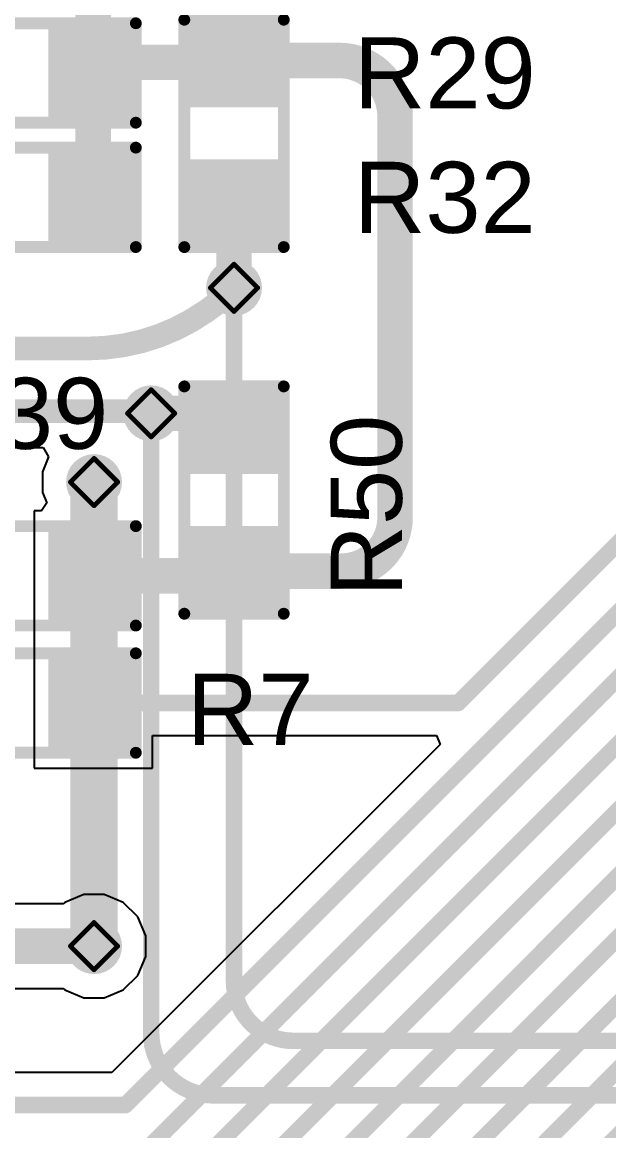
# Model space of a CAD drawing. Header units: inches. Extents: x -14 to 270, y -5 to 115.
# Drawn here: x 47.26 to 53.55, y 16.69 to 28.58 of the extents above; entities that cross this region are included whole.
import ezdxf

# ---------------------------------------------------------------- set-up
doc = ezdxf.new("R2010")
doc.units = ezdxf.units.IN
for name, color, linetype in [('Bottom Layer', 5, 'Continuous'), ('Drill Drawing', 1, 'Continuous'), ('Top Layer', 1, 'Continuous'), ('Top Overlay', 2, 'Continuous'), ('Top Paste', 8, 'Continuous'), ('Top Solder', 216, 'Continuous'), ('Via Holes', 16, 'Continuous')]:
    doc.layers.add(name, color=color, linetype=linetype)
doc.styles.add('Arial', font='', dxfattribs={"height": 0.2})
doc.styles.get('Arial').set_extended_font_data('Arial')

# ---------------------------------------------------------------- blocks, each defined once
blk = doc.blocks.new('R___0603_12')
at = {"layer": 'Top Layer'}
for points in [[(-0.3809999999999999, 0.4445), (-0.3809999999999999, -0.4445), (-1.143, -0.4445), (-1.143, 0.4445)], [(1.143, 0.4445), (1.143, -0.4445), (0.3809999999999999, -0.4445), (0.3809999999999999, 0.4445)]]:
    blk.add_hatch(color=1, dxfattribs=at).paths.add_polyline_path(points)
at = {"layer": 'Top Paste'}
for points in [[(-0.3809999999999999, 0.4445), (-0.3809999999999999, -0.4445), (-1.143, -0.4445), (-1.143, 0.4445)], [(1.143, 0.4445), (1.143, -0.4445), (0.3809999999999999, -0.4445), (0.3809999999999999, 0.4445)]]:
    blk.add_hatch(color=8, dxfattribs=at).paths.add_polyline_path(points)
at = {"layer": 'Top Solder'}
for points in [[(-0.2794, 0.5460999999999999), (-0.2794, -0.5460999999999999), (-1.2446, -0.5460999999999999), (-1.2446, 0.5460999999999999)], [(1.2446, 0.5460999999999999), (1.2446, -0.5460999999999999), (0.2794, -0.5460999999999999), (0.2794, 0.5460999999999999)]]:
    blk.add_hatch(color=216, dxfattribs=at).paths.add_polyline_path(points)
at = {"layer": 'Top Overlay', "const_width": 0.127}
for points in [[(-1.2192, 0.5334), (-1.2192, -0.5334)], [(-1.2192, 0.5334), (1.2192, 0.5334)], [(1.2192, 0.5334), (1.2192, -0.5334)], [(-1.2192, -0.5334), (1.2192, -0.5334)]]:
    blk.add_lwpolyline(points, dxfattribs=at)
at = {"layer": 'Top Overlay', "const_width": 0.0635}
for points in [[(-1.25095, 0.5334, 1), (-1.18745, 0.5334, 1)], [(-1.25095, 0.5334, 1), (-1.18745, 0.5334, 1)], [(1.18745, 0.5334, 1), (1.25095, 0.5334, 1)], [(1.18745, 0.5334, 1), (1.25095, 0.5334, 1)], [(-1.25095, -0.5334, 1), (-1.18745, -0.5334, 1)], [(-1.25095, -0.5334, 1), (-1.18745, -0.5334, 1)], [(1.18745, -0.5334, 1), (1.25095, -0.5334, 1)], [(1.18745, -0.5334, 1), (1.25095, -0.5334, 1)]]:
    blk.add_lwpolyline(points, format="xyb", close=True, dxfattribs=at)
blk = doc.blocks.new('R___0603_23')
at = {"layer": 'Top Layer'}
for points in [[(-0.3809999999999999, 0.4445), (-0.3810000000000001, -0.4445), (-1.143, -0.4445), (-1.143, 0.4445)], [(1.143, 0.4445), (1.143, -0.4445), (0.3809999999999999, -0.4445), (0.3810000000000001, 0.4445)]]:
    blk.add_hatch(color=1, dxfattribs=at).paths.add_polyline_path(points)
at = {"layer": 'Top Paste'}
for points in [[(-0.3809999999999999, 0.4445), (-0.3810000000000001, -0.4445), (-1.143, -0.4445), (-1.143, 0.4445)], [(1.143, 0.4445), (1.143, -0.4445), (0.3809999999999999, -0.4445), (0.3810000000000001, 0.4445)]]:
    blk.add_hatch(color=8, dxfattribs=at).paths.add_polyline_path(points)
at = {"layer": 'Top Solder'}
for points in [[(-0.2793999999999999, 0.5460999999999999), (-0.2794, -0.5461), (-1.2446, -0.5460999999999999), (-1.2446, 0.5461)], [(1.2446, 0.5460999999999999), (1.2446, -0.5461), (0.2793999999999999, -0.5460999999999999), (0.2794, 0.5461)]]:
    blk.add_hatch(color=216, dxfattribs=at).paths.add_polyline_path(points)
at = {"layer": 'Top Overlay', "const_width": 0.127}
for points in [[(-1.2192, -0.5334), (-1.2192, 0.5334)], [(-1.2192, 0.5334), (1.2192, 0.5334)], [(1.2192, -0.5334), (1.2192, 0.5334)], [(-1.2192, -0.5334), (1.2192, -0.5334)]]:
    blk.add_lwpolyline(points, dxfattribs=at)
at = {"layer": 'Top Overlay', "const_width": 0.0635}
for points in [[(-1.25095, 0.5334, 1), (-1.18745, 0.5334, 1)], [(-1.25095, 0.5334, 1), (-1.18745, 0.5334, 1)], [(1.18745, 0.5334, 1), (1.25095, 0.5334, 1)], [(1.18745, 0.5334, 1), (1.25095, 0.5334, 1)], [(-1.25095, -0.5334, 1), (-1.18745, -0.5334, 1)], [(-1.25095, -0.5334, 1), (-1.18745, -0.5334, 1)], [(1.18745, -0.5334, 1), (1.25095, -0.5334, 1)], [(1.18745, -0.5334, 1), (1.25095, -0.5334, 1)]]:
    blk.add_lwpolyline(points, format="xyb", close=True, dxfattribs=at)
blk = doc.blocks.new('R___0603_25')
at = {"layer": 'Top Layer'}
for points in [[(-0.3809999999999999, 0.4445), (-0.3809999999999999, -0.4445), (-1.143, -0.4445), (-1.143, 0.4445)], [(1.143, 0.4445), (1.143, -0.4445), (0.3809999999999999, -0.4445), (0.3809999999999999, 0.4445)]]:
    blk.add_hatch(color=1, dxfattribs=at).paths.add_polyline_path(points)
at = {"layer": 'Top Paste'}
for points in [[(-0.3809999999999999, 0.4445), (-0.3809999999999999, -0.4445), (-1.143, -0.4445), (-1.143, 0.4445)], [(1.143, 0.4445), (1.143, -0.4445), (0.3809999999999999, -0.4445), (0.3809999999999999, 0.4445)]]:
    blk.add_hatch(color=8, dxfattribs=at).paths.add_polyline_path(points)
at = {"layer": 'Top Solder'}
for points in [[(-0.2794, 0.5460999999999999), (-0.2794, -0.5460999999999999), (-1.2446, -0.5460999999999999), (-1.2446, 0.5460999999999999)], [(1.2446, 0.5460999999999999), (1.2446, -0.5460999999999999), (0.2794, -0.5460999999999999), (0.2794, 0.5460999999999999)]]:
    blk.add_hatch(color=216, dxfattribs=at).paths.add_polyline_path(points)
at = {"layer": 'Top Overlay', "const_width": 0.127}
for points in [[(-1.2192, 0.5334), (-1.2192, -0.5334)], [(-1.2192, 0.5334), (1.2192, 0.5334)], [(1.2192, 0.5334), (1.2192, -0.5334)], [(-1.2192, -0.5334), (1.2192, -0.5334)]]:
    blk.add_lwpolyline(points, dxfattribs=at)
at = {"layer": 'Top Overlay', "const_width": 0.0635}
for points in [[(-1.25095, 0.5334, 1), (-1.18745, 0.5334, 1)], [(-1.25095, 0.5334, 1), (-1.18745, 0.5334, 1)], [(1.18745, 0.5334, 1), (1.25095, 0.5334, 1)], [(1.18745, 0.5334, 1), (1.25095, 0.5334, 1)], [(-1.25095, -0.5334, 1), (-1.18745, -0.5334, 1)], [(-1.25095, -0.5334, 1), (-1.18745, -0.5334, 1)], [(1.18745, -0.5334, 1), (1.25095, -0.5334, 1)], [(1.18745, -0.5334, 1), (1.25095, -0.5334, 1)]]:
    blk.add_lwpolyline(points, format="xyb", close=True, dxfattribs=at)
blk = doc.blocks.new('R___0603_30')
at = {"layer": 'Top Layer'}
for points in [[(-0.3809999999999999, 0.4445), (-0.3810000000000001, -0.4445), (-1.143, -0.4445), (-1.143, 0.4445)], [(1.143, 0.4445), (1.143, -0.4445), (0.3809999999999999, -0.4445), (0.3810000000000001, 0.4445)]]:
    blk.add_hatch(color=1, dxfattribs=at).paths.add_polyline_path(points)
at = {"layer": 'Top Paste'}
for points in [[(-0.3809999999999999, 0.4445), (-0.3810000000000001, -0.4445), (-1.143, -0.4445), (-1.143, 0.4445)], [(1.143, 0.4445), (1.143, -0.4445), (0.3809999999999999, -0.4445), (0.3810000000000001, 0.4445)]]:
    blk.add_hatch(color=8, dxfattribs=at).paths.add_polyline_path(points)
at = {"layer": 'Top Solder'}
for points in [[(-0.2793999999999999, 0.5460999999999999), (-0.2794, -0.5461), (-1.2446, -0.5460999999999999), (-1.2446, 0.5461)], [(1.2446, 0.5460999999999999), (1.2446, -0.5461), (0.2793999999999999, -0.5460999999999999), (0.2794, 0.5461)]]:
    blk.add_hatch(color=216, dxfattribs=at).paths.add_polyline_path(points)
at = {"layer": 'Top Overlay', "const_width": 0.127}
for points in [[(-1.2192, -0.5334), (-1.2192, 0.5334)], [(-1.2192, 0.5334), (1.2192, 0.5334)], [(1.2192, -0.5334), (1.2192, 0.5334)], [(-1.2192, -0.5334), (1.2192, -0.5334)]]:
    blk.add_lwpolyline(points, dxfattribs=at)
at = {"layer": 'Top Overlay', "const_width": 0.0635}
for points in [[(-1.25095, 0.5334, 1), (-1.18745, 0.5334, 1)], [(-1.25095, 0.5334, 1), (-1.18745, 0.5334, 1)], [(1.18745, 0.5334, 1), (1.25095, 0.5334, 1)], [(1.18745, 0.5334, 1), (1.25095, 0.5334, 1)], [(-1.25095, -0.5334, 1), (-1.18745, -0.5334, 1)], [(-1.25095, -0.5334, 1), (-1.18745, -0.5334, 1)], [(1.18745, -0.5334, 1), (1.25095, -0.5334, 1)], [(1.18745, -0.5334, 1), (1.25095, -0.5334, 1)]]:
    blk.add_lwpolyline(points, format="xyb", close=True, dxfattribs=at)
blk = doc.blocks.new('R___0603_45')
at = {"layer": 'Top Layer'}
for points in [[(-0.3809999999999999, 0.4445), (-0.3809999999999999, -0.4445), (-1.143, -0.4445), (-1.143, 0.4445)], [(1.143, 0.4445), (1.143, -0.4445), (0.3809999999999999, -0.4445), (0.3809999999999999, 0.4445)]]:
    blk.add_hatch(color=1, dxfattribs=at).paths.add_polyline_path(points)
at = {"layer": 'Top Paste'}
for points in [[(-0.3809999999999999, 0.4445), (-0.3809999999999999, -0.4445), (-1.143, -0.4445), (-1.143, 0.4445)], [(1.143, 0.4445), (1.143, -0.4445), (0.3809999999999999, -0.4445), (0.3809999999999999, 0.4445)]]:
    blk.add_hatch(color=8, dxfattribs=at).paths.add_polyline_path(points)
at = {"layer": 'Top Solder'}
for points in [[(-0.2794, 0.5460999999999999), (-0.2794, -0.5460999999999999), (-1.2446, -0.5460999999999999), (-1.2446, 0.5460999999999999)], [(1.2446, 0.5460999999999999), (1.2446, -0.5460999999999999), (0.2794, -0.5460999999999999), (0.2794, 0.5460999999999999)]]:
    blk.add_hatch(color=216, dxfattribs=at).paths.add_polyline_path(points)
at = {"layer": 'Top Overlay', "const_width": 0.127}
for points in [[(-1.21920254, 0.5334), (-1.21920254, -0.5333974599999999)], [(1.2192, 0.5334), (-1.21920254, 0.5334)], [(1.2192, 0.5334), (1.2192, -0.5334)], [(1.2192, -0.5334), (-1.21920254, -0.5333974599999999)]]:
    blk.add_lwpolyline(points, dxfattribs=at)
at = {"layer": 'Top Overlay', "const_width": 0.0635}
for points in [[(-1.25095254, 0.5334, 1), (-1.18745254, 0.5334, 1)], [(-1.25095254, 0.5334, 1), (-1.18745254, 0.5334, 1)], [(1.18745, 0.5334, 1), (1.25095, 0.5334, 1)], [(1.18745, 0.5334, 1), (1.25095, 0.5334, 1)], [(-1.25095254, -0.5333974599999999, 1), (-1.18745254, -0.5333974599999999, 1)], [(-1.25095254, -0.5333974599999999, 1), (-1.18745254, -0.5333974599999999, 1)], [(1.18745, -0.5334, 1), (1.25095, -0.5334, 1)], [(1.18745, -0.5334, 1), (1.25095, -0.5334, 1)]]:
    blk.add_lwpolyline(points, format="xyb", close=True, dxfattribs=at)
blk = doc.blocks.new('R___0603_80')
at = {"layer": 'Top Layer'}
for points in [[(-0.3809999999999999, 0.4445), (-0.3810000000000001, -0.4445), (-1.143, -0.4445), (-1.143, 0.4445)], [(1.143, 0.4445), (1.143, -0.4445), (0.3809999999999999, -0.4445), (0.3810000000000001, 0.4445)]]:
    blk.add_hatch(color=1, dxfattribs=at).paths.add_polyline_path(points)
at = {"layer": 'Top Paste'}
for points in [[(-0.3809999999999999, 0.4445), (-0.3810000000000001, -0.4445), (-1.143, -0.4445), (-1.143, 0.4445)], [(1.143, 0.4445), (1.143, -0.4445), (0.3809999999999999, -0.4445), (0.3810000000000001, 0.4445)]]:
    blk.add_hatch(color=8, dxfattribs=at).paths.add_polyline_path(points)
at = {"layer": 'Top Solder'}
for points in [[(-0.2793999999999999, 0.5460999999999999), (-0.2794, -0.5461), (-1.2446, -0.5460999999999999), (-1.2446, 0.5461)], [(1.2446, 0.5460999999999999), (1.2446, -0.5461), (0.2793999999999999, -0.5460999999999999), (0.2794, 0.5461)]]:
    blk.add_hatch(color=216, dxfattribs=at).paths.add_polyline_path(points)
at = {"layer": 'Top Overlay', "const_width": 0.127}
for points in [[(-1.2192, -0.5334), (-1.2192, 0.5334)], [(-1.2192, 0.5334), (1.2192, 0.5334)], [(1.2192, -0.5334), (1.2192, 0.5334)], [(-1.2192, -0.5334), (1.2192, -0.5334)]]:
    blk.add_lwpolyline(points, dxfattribs=at)
at = {"layer": 'Top Overlay', "const_width": 0.0635}
for points in [[(-1.25095, 0.5334, 1), (-1.18745, 0.5334, 1)], [(-1.25095, 0.5334, 1), (-1.18745, 0.5334, 1)], [(1.18745, 0.5334, 1), (1.25095, 0.5334, 1)], [(1.18745, 0.5334, 1), (1.25095, 0.5334, 1)], [(-1.25095, -0.5334, 1), (-1.18745, -0.5334, 1)], [(-1.25095, -0.5334, 1), (-1.18745, -0.5334, 1)], [(1.18745, -0.5334, 1), (1.25095, -0.5334, 1)], [(1.18745, -0.5334, 1), (1.25095, -0.5334, 1)]]:
    blk.add_lwpolyline(points, format="xyb", close=True, dxfattribs=at)

msp = doc.modelspace()

# ---------------------------------------------------------------- hatches: boundary and pattern name
at = {"layer": 'Bottom Layer'}
h = msp.add_hatch(color=5, dxfattribs=at)
edge = h.paths.add_edge_path()
edge.add_arc((49.52999999999999, 25.7302), 0.2999994, 0, 360)
h = msp.add_hatch(color=5, dxfattribs=at)
edge = h.paths.add_edge_path()
edge.add_arc((48.641, 24.384), 0.2999994, 0, 360)
h = msp.add_hatch(color=5, dxfattribs=at)
edge = h.paths.add_edge_path()
edge.add_arc((48.0284663, 23.64663292), 0.2999994, 0, 360)
h = msp.add_hatch(color=5, dxfattribs=at)
edge = h.paths.add_edge_path()
edge.add_arc((48.0284663, 18.669), 0.2999994, 0, 360)
at = {"layer": 'Top Layer'}
h = msp.add_hatch(color=1, dxfattribs=at)
edge = h.paths.add_edge_path()
edge.add_arc((49.52999999999999, 25.7302), 0.2999994, 0, 360)
h = msp.add_hatch(color=1, dxfattribs=at)
edge = h.paths.add_edge_path()
edge.add_arc((48.641, 24.384), 0.2999994, 0, 360)
h = msp.add_hatch(color=1, dxfattribs=at)
edge = h.paths.add_edge_path()
edge.add_arc((48.0284663, 23.64663292), 0.2999994, 0, 360)
h = msp.add_hatch(color=1, dxfattribs=at)
edge = h.paths.add_edge_path()
edge.add_arc((48.0284663, 18.669), 0.2999994, 0, 360)
at = {"layer": 'Via Holes'}
h = msp.add_hatch(color=7, dxfattribs=at)
edge = h.paths.add_edge_path()
edge.add_arc((49.52999999999999, 25.7302), 0.1499997, 0, 360)
h = msp.add_hatch(color=7, dxfattribs=at)
edge = h.paths.add_edge_path()
edge.add_arc((48.641, 24.384), 0.1499997, 0, 360)
h = msp.add_hatch(color=7, dxfattribs=at)
edge = h.paths.add_edge_path()
edge.add_arc((48.0284663, 23.64663292), 0.1499997, 0, 360)
h = msp.add_hatch(color=7, dxfattribs=at)
edge = h.paths.add_edge_path()
edge.add_arc((48.0284663, 18.669), 0.1499997, 0, 360)

# ---------------------------------------------------------------- linework, layer by layer
at = {"layer": 'Bottom Layer'}
for points, const_width in [([(49.52999999999999, 18.28860452), (49.52999999999999, 25.7302)], 0.1778), ([(48.641, 17.73461274), (48.641, 24.384)], 0.1778), ([(48.0284663, 18.669), (48.0284663, 23.64663292)], 0.508), ([(50.16560452, 17.653), (65.12559999999999, 17.653)], 0.1778), ([(49.30681274, 17.0688), (64.5922, 17.0688)], 0.1778)]:
    msp.add_lwpolyline(points, dxfattribs=dict(at, const_width=const_width))
for points, const_width in [([(49.48555, 25.7302, 1), (49.57445, 25.7302, 1)], 0.0889), ([(48.59654999999999, 24.384, 1), (48.68545, 24.384, 1)], 0.0889), ([(47.9014663, 23.64663292, 1), (48.15546629999999, 23.64663292, 1)], 0.254), ([(47.9014663, 18.669, 1), (48.15546629999999, 18.669, 1)], 0.254), ([(49.48555, 18.28860452, 1), (49.57445, 18.28860452, 1)], 0.0889), ([(49.48555, 18.28860452, 1), (49.57445, 18.28860452, 1)], 0.0889), ([(48.59654999999999, 17.73461274, 1), (48.68545, 17.73461274, 1)], 0.0889), ([(48.59654999999999, 17.73461274, 1), (48.68545, 17.73461274, 1)], 0.0889), ([(50.12115452, 17.653, 1), (50.21005451999999, 17.653, 1)], 0.0889), ([(50.12115452, 17.653, 1), (50.21005451999999, 17.653, 1)], 0.0889), ([(49.26236274, 17.0688, 1), (49.35126274, 17.0688, 1)], 0.0889), ([(49.26236274, 17.0688, 1), (49.35126274, 17.0688, 1)], 0.0889)]:
    msp.add_lwpolyline(points, format="xyb", close=True, dxfattribs=dict(at, const_width=const_width))
at = {"layer": 'Bottom Layer', "const_width": 0.1778}
for points in [[(50.16560452, 17.653, -0.4142135623730951), (49.52999999999999, 18.28860452)], [(49.30681274, 17.0688, -0.4142135623730951), (48.641, 17.73461274)]]:
    msp.add_lwpolyline(points, format="xyb", dxfattribs=at)
at = {"layer": 'Drill Drawing', "const_width": 0.0508}
for points in [[(49.276, 25.7302), (49.52999999999999, 25.9842)], [(49.52999999999999, 25.9842), (49.784, 25.7302)], [(49.276, 25.7302), (49.52999999999999, 25.4762)], [(49.52999999999999, 25.4762), (49.784, 25.7302)], [(48.387, 24.384), (48.641, 24.638)], [(48.641, 24.638), (48.895, 24.384)], [(48.387, 24.384), (48.641, 24.13)], [(48.641, 24.13), (48.895, 24.384)], [(47.7744663, 23.64663292), (48.0284663, 23.90063292)], [(48.0284663, 23.90063292), (48.2824663, 23.64663292)], [(47.7744663, 23.64663292), (48.0284663, 23.39263292)], [(48.0284663, 23.39263292), (48.2824663, 23.64663292)], [(47.7744663, 18.669), (48.0284663, 18.923)], [(48.0284663, 18.923), (48.2824663, 18.669)], [(47.7744663, 18.669), (48.0284663, 18.415)], [(48.0284663, 18.415), (48.2824663, 18.669)]]:
    msp.add_lwpolyline(points, dxfattribs=at)
at = {"layer": 'Drill Drawing', "const_width": 0.0254}
for points in [[(49.5173, 25.9842, 1), (49.5427, 25.9842, 1)], [(49.5173, 25.9842, 1), (49.5427, 25.9842, 1)], [(49.26329999999999, 25.7302, 1), (49.28869999999999, 25.7302, 1)], [(49.26329999999999, 25.7302, 1), (49.28869999999999, 25.7302, 1)], [(49.7713, 25.7302, 1), (49.79669999999999, 25.7302, 1)], [(49.7713, 25.7302, 1), (49.79669999999999, 25.7302, 1)], [(49.5173, 25.4762, 1), (49.5427, 25.4762, 1)], [(49.5173, 25.4762, 1), (49.5427, 25.4762, 1)], [(48.6283, 24.638, 1), (48.65369999999999, 24.638, 1)], [(48.6283, 24.638, 1), (48.65369999999999, 24.638, 1)], [(48.3743, 24.384, 1), (48.3997, 24.384, 1)], [(48.3743, 24.384, 1), (48.3997, 24.384, 1)], [(48.8823, 24.384, 1), (48.9077, 24.384, 1)], [(48.8823, 24.384, 1), (48.9077, 24.384, 1)], [(48.6283, 24.13, 1), (48.65369999999999, 24.13, 1)], [(48.6283, 24.13, 1), (48.65369999999999, 24.13, 1)], [(48.0157663, 23.90063292, 1), (48.0411663, 23.90063292, 1)], [(48.0157663, 23.90063292, 1), (48.0411663, 23.90063292, 1)], [(47.7617663, 23.64663292, 1), (47.7871663, 23.64663292, 1)], [(47.7617663, 23.64663292, 1), (47.7871663, 23.64663292, 1)], [(48.26976629999999, 23.64663292, 1), (48.2951663, 23.64663292, 1)], [(48.26976629999999, 23.64663292, 1), (48.2951663, 23.64663292, 1)], [(48.0157663, 23.39263292, 1), (48.0411663, 23.39263292, 1)], [(48.0157663, 23.39263292, 1), (48.0411663, 23.39263292, 1)], [(48.0157663, 18.923, 1), (48.0411663, 18.923, 1)], [(48.0157663, 18.923, 1), (48.0411663, 18.923, 1)], [(47.7617663, 18.669, 1), (47.7871663, 18.669, 1)], [(47.7617663, 18.669, 1), (47.7871663, 18.669, 1)], [(48.26976629999999, 18.669, 1), (48.2951663, 18.669, 1)], [(48.26976629999999, 18.669, 1), (48.2951663, 18.669, 1)], [(48.0157663, 18.415, 1), (48.0411663, 18.415, 1)], [(48.0157663, 18.415, 1), (48.0411663, 18.415, 1)]]:
    msp.add_lwpolyline(points, format="xyb", close=True, dxfattribs=at)
at = {"layer": 'Top Layer'}
for p, q in [((45.35191336, 24.01816126), (47.48377345999999, 24.01816126)), ((47.54062881999999, 23.91655872), (47.4744669, 23.75683082)), ((47.48377345999999, 24.01816126), (47.54062881999999, 23.91655872)), ((47.4744669, 23.75683082), (47.4744669, 23.53643502)), ((47.4744669, 23.53643502), (47.5210759, 23.42391302)), ((47.46462694, 23.33943516), (47.38448994, 23.33943516)), ((47.38448994, 23.33943516), (47.38448994, 21.97528244)), ((47.5210759, 23.42391302), (47.46462694, 23.33943516)), ((47.38448994, 21.97528244), (47.3842969, 21.97528244)), ((47.3842969, 21.97528244), (47.3842969, 20.57828244)), ((51.73966538, 20.8332959), (48.22030488, 17.31393794)), ((48.6542969, 20.57828244), (48.6542969, 20.92716414)), ((48.6542969, 20.92716414), (51.70078305999999, 20.92716414)), ((51.70078305999999, 20.92716414), (51.73966538, 20.8332959)), ((47.3842969, 20.57828244), (48.6542969, 20.57828244)), ((47.9182684, 19.2229994), (47.71465183999999, 19.1386587)), ((48.1386642, 19.2229994), (47.9182684, 19.2229994)), ((48.34228075999999, 19.1386587), (48.1386642, 19.2229994)), ((47.69820026, 19.12220712), (43.46006802, 19.12220712)), ((47.71465183999999, 19.1386587), (47.69820026, 19.12220712)), ((48.498125, 18.98281446), (48.34228075999999, 19.1386587)), ((48.5824657, 18.7791979), (48.498125, 18.98281446)), ((48.5824657, 18.5588021), (48.5824657, 18.7791979)), ((48.498125, 18.35518554), (48.5824657, 18.5588021)), ((48.34228075999999, 18.1993413), (48.498125, 18.35518554)), ((41.91079501999999, 18.21579288), (47.69820026, 18.21579288)), ((47.69820026, 18.21579288), (47.71465183999999, 18.1993413)), ((47.71465183999999, 18.1993413), (47.9182684, 18.1150006)), ((48.1386642, 18.1150006), (48.34228075999999, 18.1993413)), ((47.9182684, 18.1150006), (48.1386642, 18.1150006)), ((48.22030488, 17.31393794), (41.94497072, 17.31393794))]:
    msp.add_line(p, q, dxfattribs=at)
for points, const_width in [([(48.01932738, 28.03449054), (48.01932738, 29.36823184)], 0.3809999999999999), ([(51.93458244, 21.27678244), (59.61541036, 28.95761036)], 0.1778), ([(48.36512298, 16.96431964), (59.77823706, 28.37743372)], 0.1778), ([(48.13338608, 28.14854924), (49.52999238, 28.14854924)], 0.3809999999999999), ([(49.55004313999999, 28.1686), (50.65920272, 28.1686)], 0.3809999999999999), ([(48.01932738, 26.70074924), (48.01932738, 28.03449054)], 0.3809999999999999), ([(48.57133034, 16.46647964), (59.88811745999999, 27.78326676)], 0.1778), ([(51.25719999999999, 23.2664), (51.25719999999999, 27.57060272)], 0.3809999999999999), ([(48.77859942, 15.96609964), (60.09538146, 27.28288168)], 0.1778), ([(48.01932738, 26.70074924), (48.0194493, 26.70074924)], 0.3809999999999999), ([(48.98586341999999, 15.46571964), (60.30264546, 26.78250168)], 0.1778), ([(49.52999238, 25.73020762), (49.52999238, 26.62454924)], 0.3809999999999999), ([(49.52999999999999, 26.32710762), (49.81776168, 26.6148693)], 0.254), ([(49.19312742, 14.96533964), (60.50990946, 26.28212168)], 0.1778), ([(49.3868075, 14.49775104), (60.70359207999999, 25.81453562)], 0.1778), ([(49.59354318, 13.99864104), (60.91032775999999, 25.31542562)], 0.1778), ([(44.04791546, 25.07923864), (47.95844104, 25.07923864)], 0.254), ([(49.80080717999999, 13.49826104), (61.11759429999999, 24.81504816)], 0.1778), ([(44.07054178, 24.40662632), (48.61837368, 24.40662632)], 0.254), ([(48.641, 24.384), (49.36172754, 24.384)], 0.3809999999999999), ([(48.61837368, 24.40662632), (48.641, 24.384)], 0.254), ([(49.36172754, 24.384), (49.52999238, 24.21573516)], 0.254), ([(50.00807372, 12.9978785), (61.3248583, 24.31466308)], 0.1778), ([(48.02397812, 23.64214474), (48.0284663, 23.64663292)], 0.3809999999999999), ([(48.02397812, 22.64542334), (48.02397812, 23.64214474)], 0.3809999999999999), ([(48.01948994, 22.64093516), (48.02397812, 22.64542334)], 0.3809999999999999), ([(49.52999238, 22.69173516), (50.68253515999999, 22.69173516)], 0.3809999999999999), ([(48.01948994, 22.64093516), (49.47919238, 22.64093516)], 0.3809999999999999), ([(48.0192969, 21.27678244), (51.93458244, 21.27678244)], 0.1778), ([(40.1074509, 18.669), (47.9298, 18.669)], 0.3809999999999999), ([(47.9298, 18.669), (48.0284663, 18.669)], 0.3809999999999999), ([(11.28147604, 16.96431964), (48.36512298, 16.96431964)], 0.1778)]:
    msp.add_lwpolyline(points, dxfattribs=dict(at, const_width=const_width))
for points, const_width in [([(48.01932738, 28.03449054, -0.4142135623730951), (48.13338608, 28.14854924)], 0.3809999999999999), ([(49.52999238, 28.14854924, -0.4142135623730951), (49.55004313999999, 28.1686)], 0.3809999999999999), ([(50.65920272, 28.1686, -0.4142135623730951), (51.25719999999999, 27.57060272)], 0.3809999999999999), ([(49.52999999999999, 25.7302, -0.0423324665277128), (49.2428657, 25.48796274)], 0.254), ([(49.2428657, 25.48796274, -0.1552723994803836), (47.95844104, 25.07923864)], 0.254), ([(51.25719999999999, 23.2664, -0.4142135623730951), (50.68253515999999, 22.69173516)], 0.3809999999999999), ([(49.52999238, 22.69173516, -0.4142135623730951), (49.47919238, 22.64093516)], 0.3809999999999999), ([(47.9552, 18.6944, -0.4142135623730951), (47.9298, 18.669)], 0.3809999999999999)]:
    msp.add_lwpolyline(points, format="xyb", dxfattribs=dict(at, const_width=const_width))
for points, const_width in [([(48.03813608, 28.14854924, 1), (48.22863607999999, 28.14854924, 1)], 0.1905), ([(48.03813608, 28.14854924, 1), (48.22863607999999, 28.14854924, 1)], 0.1905), ([(49.43474238, 28.14854924, 1), (49.62524238, 28.14854924, 1)], 0.1905), ([(49.43474238, 28.14854924, 1), (49.62524238, 28.14854924, 1)], 0.1905), ([(49.45479314, 28.1686, 1), (49.64529314, 28.1686, 1)], 0.1905), ([(49.45479314, 28.1686, 1), (49.64529314, 28.1686, 1)], 0.1905), ([(50.56395272, 28.1686, 1), (50.75445272, 28.1686, 1)], 0.1905), ([(50.56395272, 28.1686, 1), (50.75445272, 28.1686, 1)], 0.1905), ([(47.92407737999999, 28.03449054, 1), (48.11457738, 28.03449054, 1)], 0.1905), ([(47.92407737999999, 28.03449054, 1), (48.11457738, 28.03449054, 1)], 0.1905), ([(47.92407737999999, 28.03449054, 1), (48.11457738, 28.03449054, 1)], 0.1905), ([(51.16195, 27.57060272, 1), (51.35245, 27.57060272, 1)], 0.1905), ([(51.16195, 27.57060272, 1), (51.35245, 27.57060272, 1)], 0.1905), ([(47.92407737999999, 26.70074924, 1), (48.11457738, 26.70074924, 1)], 0.1905), ([(47.92407737999999, 26.70074924, 1), (48.11457738, 26.70074924, 1)], 0.1905), ([(47.9241993, 26.70074924, 1), (48.1146993, 26.70074924, 1)], 0.1905), ([(49.43474238, 26.62454924, 1), (49.62524238, 26.62454924, 1)], 0.1905), ([(49.75426168, 26.6148693, 1), (49.88126167999999, 26.6148693, 1)], 0.127), ([(49.4665, 26.32710762, 1), (49.59349999999999, 26.32710762, 1)], 0.127), ([(49.43474238, 25.73020762, 1), (49.62524238, 25.73020762, 1)], 0.1905), ([(49.4665, 25.7302, 1), (49.59349999999999, 25.7302, 1)], 0.127), ([(49.1793657, 25.48796274, 1), (49.3063657, 25.48796274, 1)], 0.127), ([(49.1793657, 25.48796274, 1), (49.3063657, 25.48796274, 1)], 0.127), ([(47.89494104, 25.07923864, 1), (48.02194103999999, 25.07923864, 1)], 0.127), ([(47.89494104, 25.07923864, 1), (48.02194103999999, 25.07923864, 1)], 0.127), ([(48.54574999999999, 24.384, 1), (48.73625, 24.384, 1)], 0.1905), ([(48.55487368, 24.40662632, 1), (48.68187368, 24.40662632, 1)], 0.127), ([(48.55487368, 24.40662632, 1), (48.68187368, 24.40662632, 1)], 0.127), ([(48.5775, 24.384, 1), (48.7045, 24.384, 1)], 0.127), ([(49.26647754, 24.384, 1), (49.45697754, 24.384, 1)], 0.1905), ([(49.29822754, 24.384, 1), (49.42522754, 24.384, 1)], 0.127), ([(49.46649238, 24.21573516, 1), (49.59349237999999, 24.21573516, 1)], 0.127), ([(47.92872812, 23.64214474, 1), (48.11922812, 23.64214474, 1)], 0.1905), ([(47.92872812, 23.64214474, 1), (48.11922812, 23.64214474, 1)], 0.1905), ([(47.9332163, 23.64663292, 1), (48.1237163, 23.64663292, 1)], 0.1905), ([(51.16195, 23.2664, 1), (51.35245, 23.2664, 1)], 0.1905), ([(51.16195, 23.2664, 1), (51.35245, 23.2664, 1)], 0.1905), ([(47.92872812, 22.64542334, 1), (48.11922812, 22.64542334, 1)], 0.1905), ([(47.92872812, 22.64542334, 1), (48.11922812, 22.64542334, 1)], 0.1905), ([(49.43474238, 22.69173516, 1), (49.62524238, 22.69173516, 1)], 0.1905), ([(49.43474238, 22.69173516, 1), (49.62524238, 22.69173516, 1)], 0.1905), ([(50.58728516, 22.69173516, 1), (50.77778516, 22.69173516, 1)], 0.1905), ([(50.58728516, 22.69173516, 1), (50.77778516, 22.69173516, 1)], 0.1905), ([(47.92423994, 22.64093516, 1), (48.11473993999999, 22.64093516, 1)], 0.1905), ([(47.92423994, 22.64093516, 1), (48.11473993999999, 22.64093516, 1)], 0.1905), ([(49.38394238, 22.64093516, 1), (49.57444237999999, 22.64093516, 1)], 0.1905), ([(49.38394238, 22.64093516, 1), (49.57444237999999, 22.64093516, 1)], 0.1905), ([(47.9748469, 21.27678244, 1), (48.0637469, 21.27678244, 1)], 0.0889), ([(51.89013244, 21.27678244, 1), (51.97903244, 21.27678244, 1)], 0.0889), ([(51.89013244, 21.27678244, 1), (51.97903244, 21.27678244, 1)], 0.0889), ([(47.83455, 18.669, 1), (48.02504999999999, 18.669, 1)], 0.1905), ([(47.83455, 18.669, 1), (48.02504999999999, 18.669, 1)], 0.1905), ([(47.83455, 18.669, 1), (48.02504999999999, 18.669, 1)], 0.1905), ([(47.85995, 18.6944, 1), (48.05045, 18.6944, 1)], 0.1905), ([(47.9332163, 18.669, 1), (48.1237163, 18.669, 1)], 0.1905), ([(48.32067298, 16.96431964, 1), (48.40957298, 16.96431964, 1)], 0.0889), ([(48.32067298, 16.96431964, 1), (48.40957298, 16.96431964, 1)], 0.0889)]:
    msp.add_lwpolyline(points, format="xyb", close=True, dxfattribs=dict(at, const_width=const_width))

# ---------------------------------------------------------------- block references
for name, p, rotation in [('R___0603_25', (49.52999238, 27.38654924), 90), ('R___0603_45', (47.25732738, 28.03449054), 180), ('R___0603_12', (49.52999238, 23.45373516), 90)]:
    msp.add_blockref(name, p, dxfattribs=dict(rotation=rotation))
for name, p in [('R___0603_30', (47.2574493, 26.70074924)), ('R___0603_23', (47.25748994, 22.64093516)), ('R___0603_80', (47.2572969, 21.27678244))]:
    msp.add_blockref(name, p)

# ---------------------------------------------------------------- texts
at = {"layer": 'Top Overlay', "style": 'Arial'}
for s, p in [('R29', (50.81365758, 27.65377755999999)), ('R32', (50.81366265999999, 26.3198737)), ('R39', (46.2283302, 24.00312446)), ('R7', (49.02220574, 20.82812446))]:
    msp.add_text(s, height=0.7619999999999999, dxfattribs=at).set_placement(p)
msp.add_text('R50', height=0.7619999999999999, rotation=90, dxfattribs=at).set_placement((51.33009799999999, 22.41695288))

doc.saveas('drawing.dxf')
